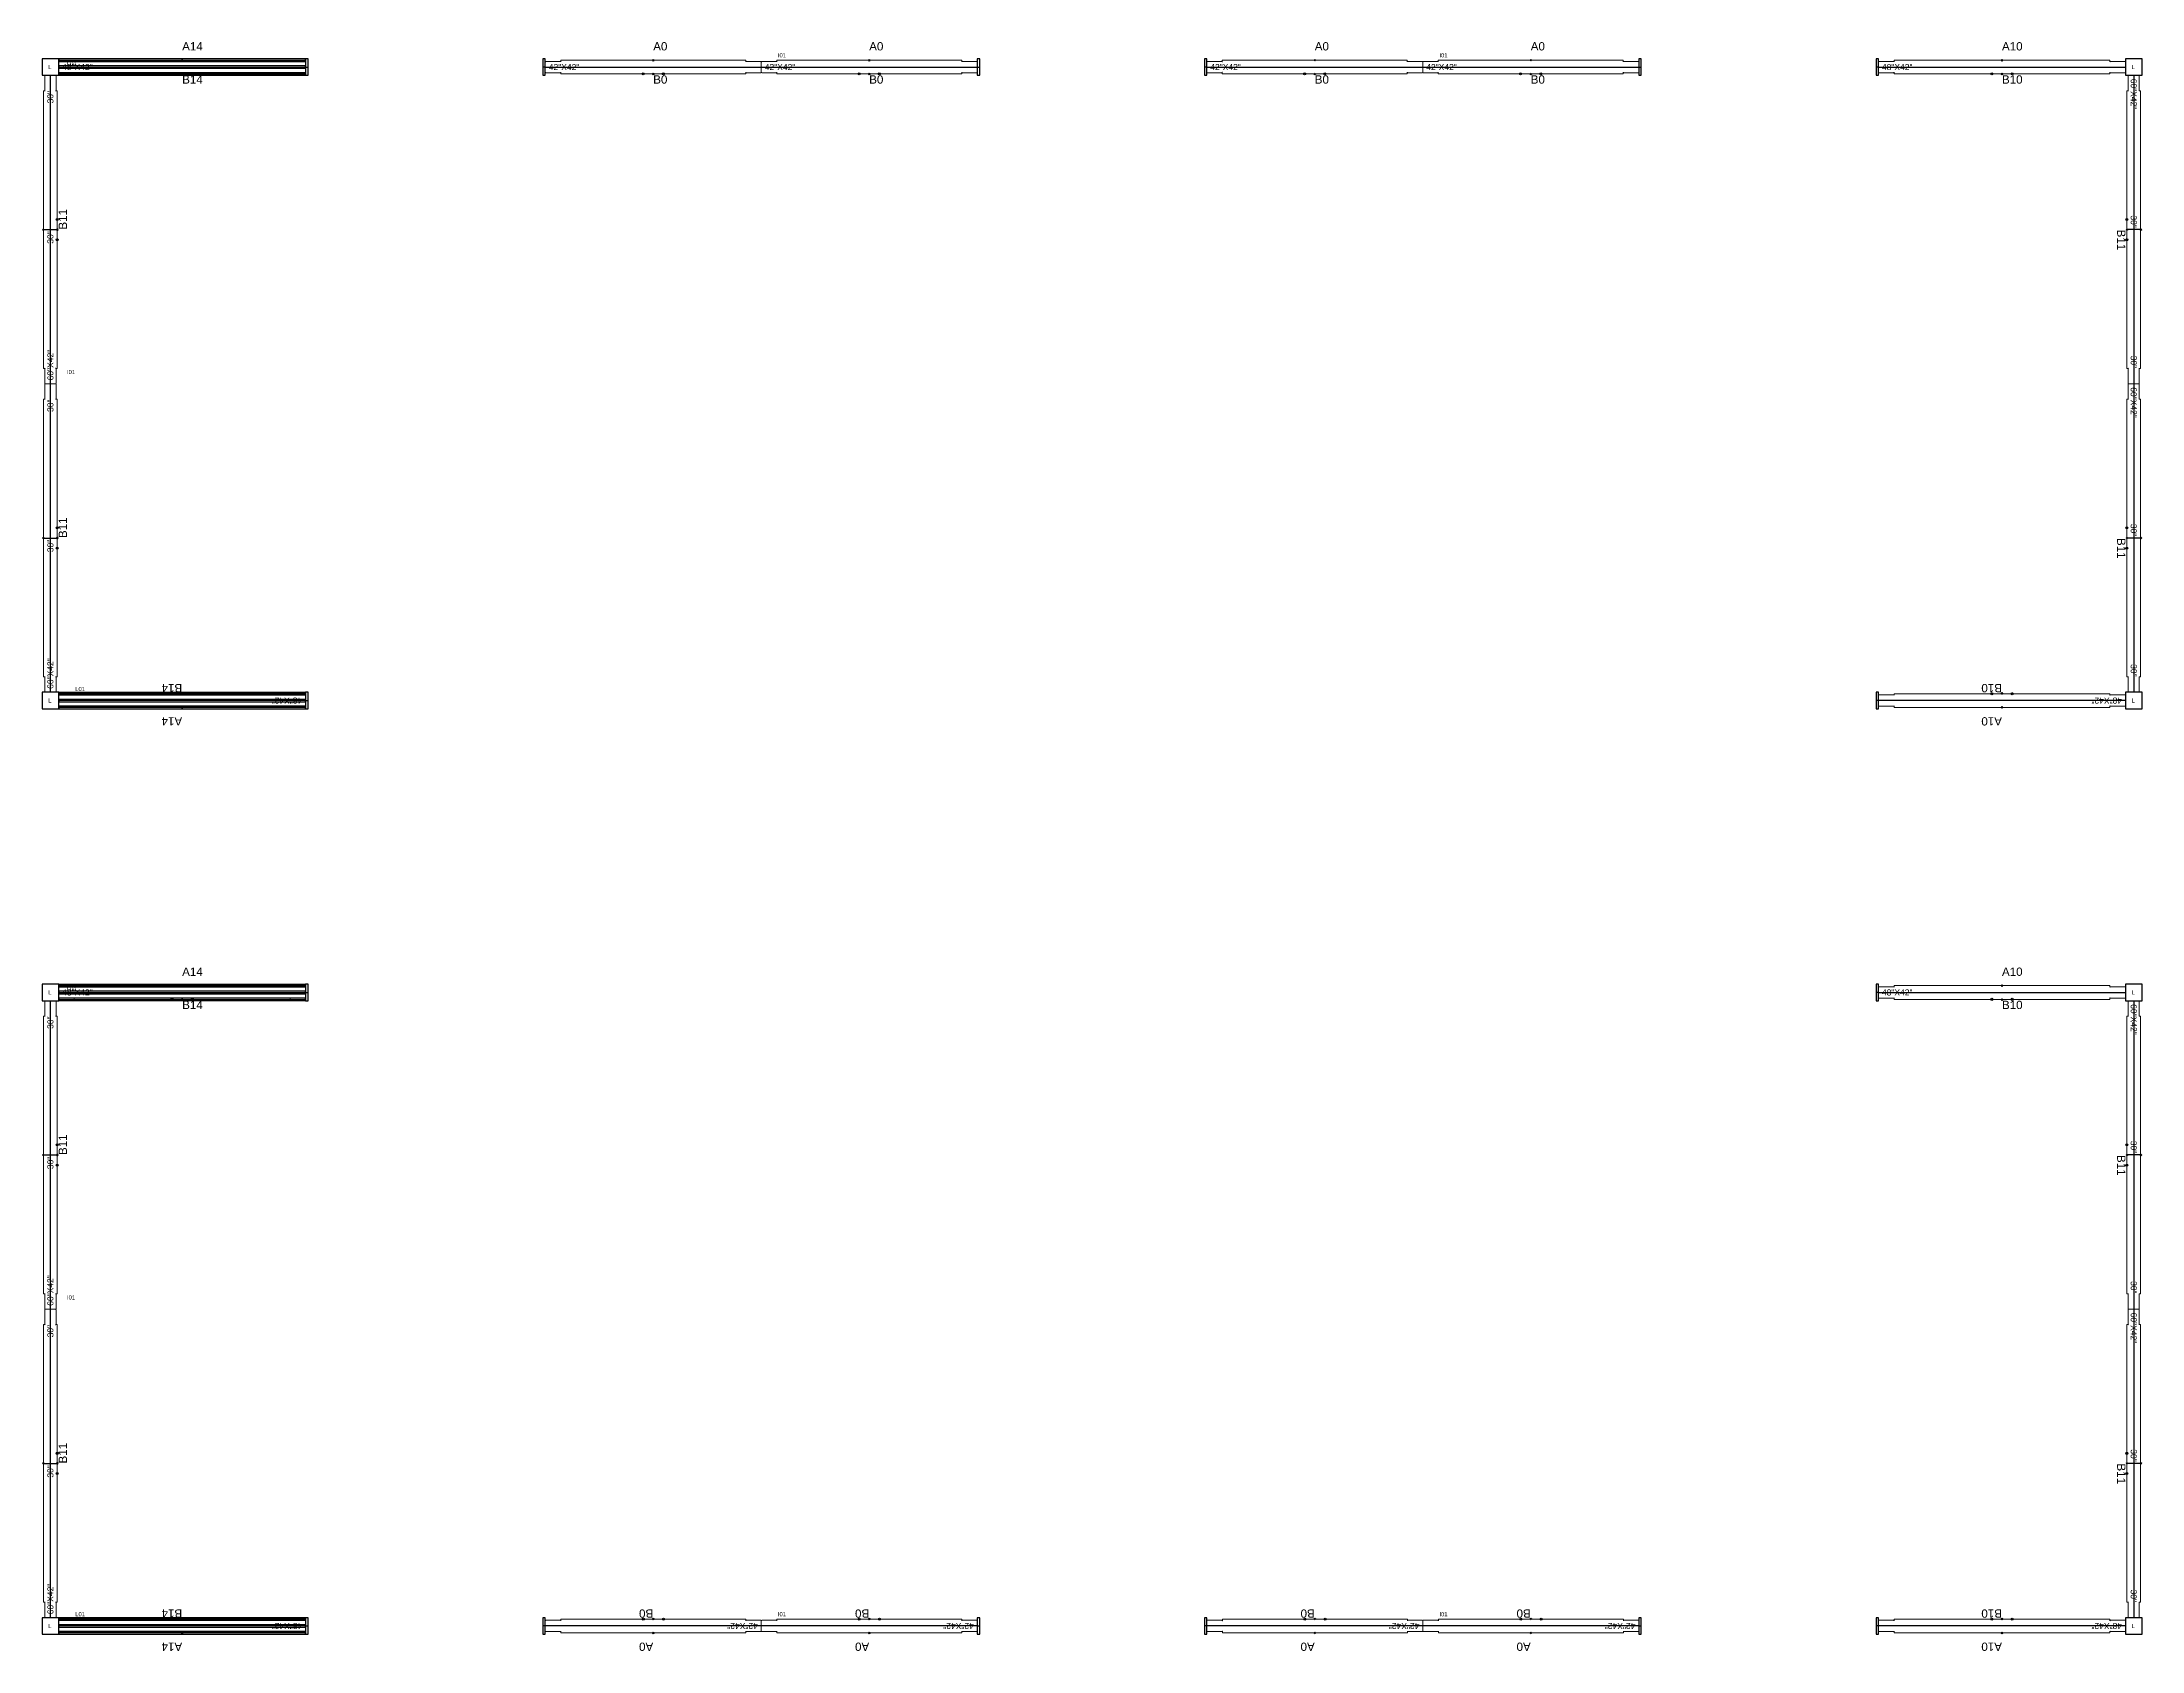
# Model space of a CAD drawing. Header units: millimetres. Extents: x 1390 to 1467.6, y 1790 to 1851.2.
# Drawn here: x 1409.4 to 1419.78, y 1790.1 to 1798.05 of the extents above; entities that cross this region are included whole.
import ezdxf

# ---------------------------------------------------------------- set-up
doc = ezdxf.new("R2010")
doc.units = ezdxf.units.MM
for name, color, linetype in [('DD2D', 7, 'Continuous'), ('DD2D_Geometry', 7, 'Continuous'), ('DDReportes', 7, 'Continuous'), ('Id Unión', 7, 'Continuous')]:
    doc.layers.add(name, color=color, linetype=linetype)
doc.styles.get("Standard").update_dxf_attribs({"font": 'arial.ttf'})

# ---------------------------------------------------------------- blocks, each defined once
blk = doc.blocks.new('DD101048422D')
at = {"color": 1, "linetype": 'Continuous', "lineweight": 0}
for p, q in [((0, -0.025), (0, 0.025)), ((0.002, 0.027), (0.021, 0.027)), ((0.002, 0.027), (0.022, 0.027)), ((0.075, 0.027), (0.021, 0.027)), ((0.075, 0.027), (0.075, 0.027)), ((0.077, 0.026), (0.077, 0.034)), ((1.143, 0.034), (0.077, 0.034)), ((1.143, 0.034), (1.143, 0.026)), ((1.145, 0.027), (1.199, 0.027)), ((1.145, 0.027), (1.145, 0.027)), ((1.218, 0.027), (1.198, 0.027)), ((1.218, 0.027), (1.199, 0.027)), ((1.22, -0.025), (1.22, 0.025)), ((0.025, -0.028), (0.002, -0.028)), ((0.025, -0.028), (0.075, -0.028)), ((0.075, -0.028), (0.075, -0.028)), ((0.077, -0.034), (0.077, -0.026)), ((1.143, -0.034), (0.077, -0.034)), ((1.143, -0.026), (1.143, -0.034)), ((1.195, -0.028), (1.145, -0.028)), ((1.145, -0.028), (1.145, -0.028)), ((1.195, -0.028), (1.218, -0.028))]:
    blk.add_line(p, q, dxfattribs=at)
at = {"color": 1}
for p, q in [((0.606, 0.038), (0.614, 0.031)), ((0.606, 0.031), (0.614, 0.038)), ((0.606, -0.038), (0.614, -0.031)), ((0.606, -0.031), (0.614, -0.038))]:
    blk.add_line(p, q, dxfattribs=at)
for centre in [(0.56, -0.034), (0.66, -0.034)]:
    blk.add_circle(centre, 0.005, dxfattribs=at)
at = {"color": 1, "linetype": 'Continuous', "lineweight": 0}
for centre, radius, start, end in [((0.002, 0.025), 0.00203, 90, 180), ((0.075, 0.026), 0.00151, 10.021, 90), ((0.075, 0.026), 0.00151, 0, 10.021), ((1.145, 0.026), 0.00151, 169.979, 180), ((1.145, 0.026), 0.00151, 169.979, 180), ((1.145, 0.026), 0.00151, 90, 169.979), ((1.218, 0.025), 0.00203, 0, 90), ((0.002, -0.025), 0.00203, 180, 270), ((0.075, -0.026), 0.00151, 270, 349.979), ((0.075, -0.026), 0.00151, 349.979, 0), ((1.145, -0.026), 0.00151, 180, 190.021), ((1.145, -0.026), 0.00151, 180, 190.021), ((1.145, -0.026), 0.00151, 190.021, 270), ((1.218, -0.025), 0.00203, 270, 0)]:
    blk.add_arc(centre, radius, start, end, dxfattribs=at)
at = {"color": 1}
for p in [(0.61, 0.034), (0.61, -0.034)]:
    blk.add_point(p, dxfattribs=at)
blk.add_text('48"X42"', height=0.03).set_placement((0.017, -0.015))
blk = doc.blocks.new('SPACE_DD10104842')
blk.add_blockref('DD101048422D', (0, 0))
blk = doc.blocks.new('DD101060422D')
at = {"color": 1, "linetype": 'Continuous', "lineweight": 0}
for p, q in [((0, -0.025), (0, 0.025)), ((0.002, 0.027), (0.021, 0.027)), ((0.002, 0.027), (0.022, 0.027)), ((0.075, 0.027), (0.021, 0.027)), ((0.075, 0.027), (0.075, 0.027)), ((0.076, 0.026), (0.076, 0.034)), ((1.448, 0.034), (0.076, 0.034)), ((1.448, 0.034), (1.448, 0.026)), ((1.449, 0.027), (1.503, 0.027)), ((1.449, 0.027), (1.449, 0.027)), ((1.522, 0.027), (1.502, 0.027)), ((1.522, 0.027), (1.503, 0.027)), ((1.524, -0.025), (1.524, 0.025)), ((0.025, -0.028), (0.002, -0.028)), ((0.025, -0.028), (0.075, -0.028)), ((0.075, -0.028), (0.075, -0.028)), ((0.076, -0.034), (0.076, -0.026)), ((1.448, -0.034), (0.076, -0.034)), ((1.448, -0.026), (1.448, -0.034)), ((1.499, -0.028), (1.449, -0.028)), ((1.449, -0.028), (1.449, -0.028)), ((1.499, -0.028), (1.522, -0.028))]:
    blk.add_line(p, q, dxfattribs=at)
at = {"color": 1}
for p, q in [((0.758, 0.038), (0.766, 0.031)), ((0.758, 0.031), (0.766, 0.038)), ((0.762, 0.034), (0.762, -0.034)), ((0.758, -0.038), (0.766, -0.031)), ((0.758, -0.031), (0.766, -0.038))]:
    blk.add_line(p, q, dxfattribs=at)
for centre in [(0.712, -0.034), (0.812, -0.034)]:
    blk.add_circle(centre, 0.005, dxfattribs=at)
at = {"color": 1, "linetype": 'Continuous', "lineweight": 0}
for centre, radius, start, end in [((0.002, 0.025), 0.00203, 90, 180), ((0.075, 0.026), 0.00151, 10.021, 90), ((0.075, 0.026), 0.00151, 0, 10.021), ((1.449, 0.026), 0.00151, 169.979, 180), ((1.449, 0.026), 0.00151, 169.979, 180), ((1.449, 0.026), 0.00151, 90, 169.979), ((1.522, 0.025), 0.00203, 0, 90), ((0.002, -0.025), 0.00203, 180, 270), ((0.075, -0.026), 0.00151, 270, 349.979), ((0.075, -0.026), 0.00151, 349.979, 0), ((1.449, -0.026), 0.00151, 180, 190.021), ((1.449, -0.026), 0.00151, 180, 190.021), ((1.449, -0.026), 0.00151, 190.021, 270), ((1.522, -0.025), 0.00203, 270, 0)]:
    blk.add_arc(centre, radius, start, end, dxfattribs=at)
at = {"color": 1}
for p in [(0.762, 0.034), (0.762, -0.034)]:
    blk.add_point(p, dxfattribs=at)
for s, p in [('60"X42"', (0.017, -0.015)), ('30"', (0.692, -0.015)), ('30"', (1.385, -0.015))]:
    blk.add_text(s, height=0.03).set_placement(p)
blk = doc.blocks.new('SPACE_DD10106042')
blk.add_blockref('DD101060422D', (0, 0))
blk = doc.blocks.new('DD101042422D')
at = {"color": 1, "linetype": 'Continuous', "lineweight": 0}
for p, q in [((0, -0.025), (0, 0.025)), ((0.002, 0.027), (0.021, 0.027)), ((0.002, 0.027), (0.022, 0.027)), ((0.075, 0.027), (0.021, 0.027)), ((0.075, 0.027), (0.075, 0.027)), ((0.076, 0.026), (0.076, 0.034)), ((0.99, 0.034), (0.076, 0.034)), ((0.99, 0.034), (0.99, 0.026)), ((0.992, 0.027), (1.046, 0.027)), ((0.992, 0.027), (0.992, 0.027)), ((1.065, 0.027), (1.045, 0.027)), ((1.065, 0.027), (1.046, 0.027)), ((1.067, -0.025), (1.067, 0.025)), ((0.025, -0.028), (0.002, -0.028)), ((0.025, -0.028), (0.075, -0.028)), ((0.075, -0.028), (0.075, -0.028)), ((0.076, -0.034), (0.076, -0.026)), ((0.99, -0.034), (0.076, -0.034)), ((0.99, -0.026), (0.99, -0.034)), ((1.042, -0.028), (0.992, -0.028)), ((0.992, -0.028), (0.992, -0.028)), ((1.042, -0.028), (1.065, -0.028))]:
    blk.add_line(p, q, dxfattribs=at)
at = {"color": 1}
for p, q in [((0.53, 0.038), (0.537, 0.031)), ((0.53, 0.031), (0.537, 0.038)), ((0.53, -0.038), (0.537, -0.031)), ((0.53, -0.031), (0.537, -0.038))]:
    blk.add_line(p, q, dxfattribs=at)
for centre in [(0.483, -0.034), (0.583, -0.034)]:
    blk.add_circle(centre, 0.005, dxfattribs=at)
at = {"color": 1, "linetype": 'Continuous', "lineweight": 0}
for centre, radius, start, end in [((0.002, 0.025), 0.00203, 90, 180), ((0.075, 0.026), 0.00151, 10.021, 90), ((0.075, 0.026), 0.00151, 0, 10.021), ((0.992, 0.026), 0.00151, 169.979, 180), ((0.992, 0.026), 0.00151, 169.979, 180), ((0.992, 0.026), 0.00151, 90, 169.979), ((1.065, 0.025), 0.00203, 0, 90), ((0.002, -0.025), 0.00203, 180, 270), ((0.075, -0.026), 0.00151, 270, 349.979), ((0.075, -0.026), 0.00151, 349.979, 0), ((0.992, -0.026), 0.00151, 180, 190.021), ((0.992, -0.026), 0.00151, 180, 190.021), ((0.992, -0.026), 0.00151, 190.021, 270), ((1.065, -0.025), 0.00203, 270, 0)]:
    blk.add_arc(centre, radius, start, end, dxfattribs=at)
at = {"color": 1}
for p in [(0.533, 0.034), (0.533, -0.034)]:
    blk.add_point(p, dxfattribs=at)
blk.add_text('42"X42"', height=0.03).set_placement((0.017, -0.015))
blk = doc.blocks.new('SPACE_DD10104242')
blk.add_blockref('DD101042422D', (0, 0))
blk = doc.blocks.new('DD3021422D')
for p, q in [((0, 0.041), (0, -0.041)), ((0.012, 0.041), (0, 0.041)), ((0.012, -0.041), (0.012, 0.041)), ((0, -0.041), (0.012, -0.041))]:
    blk.add_line(p, q)
blk = doc.blocks.new('SPACE_DD302142')
blk.add_blockref('DD3021422D', (0, 0))

msp = doc.modelspace()

# ---------------------------------------------------------------- linework, layer by layer
at = {"layer": 'DD2D'}
for p, q in [((1409.484, 1797.963), (1410.704, 1797.963)), ((1409.443, 1796.364), (1409.443, 1797.888)), ((1409.443, 1797.888), (1409.443, 1797.888)), ((1409.484, 1797.929), (1410.704, 1797.929)), ((1409.484, 1797.929), (1410.704, 1797.929)), ((1409.484, 1797.895), (1410.704, 1797.895)), ((1410.704, 1797.929), (1410.716, 1797.929)), ((1411.888, 1797.929), (1411.876, 1797.929)), ((1411.888, 1797.929), (1412.955, 1797.929)), ((1412.955, 1797.929), (1412.955, 1797.929)), ((1412.955, 1797.929), (1414.022, 1797.929)), ((1414.022, 1797.929), (1414.034, 1797.929)), ((1415.156, 1797.929), (1415.144, 1797.929)), ((1415.156, 1797.929), (1416.223, 1797.929)), ((1416.223, 1797.929), (1416.223, 1797.929)), ((1416.223, 1797.929), (1417.29, 1797.929)), ((1417.29, 1797.929), (1417.302, 1797.929)), ((1418.474, 1797.929), (1418.462, 1797.929)), ((1418.474, 1797.929), (1419.694, 1797.929)), ((1419.694, 1797.929), (1419.694, 1797.929)), ((1419.735, 1797.888), (1419.735, 1796.364)), ((1409.443, 1794.84), (1409.443, 1796.364)), ((1409.443, 1796.364), (1409.443, 1796.364)), ((1419.735, 1796.364), (1419.735, 1796.364)), ((1419.735, 1796.364), (1419.735, 1794.84)), ((1410.704, 1794.833), (1409.484, 1794.833)), ((1410.704, 1794.799), (1409.484, 1794.799)), ((1409.484, 1794.799), (1409.484, 1794.799)), ((1410.704, 1794.799), (1409.484, 1794.799)), ((1410.704, 1794.765), (1409.484, 1794.765)), ((1410.704, 1794.799), (1410.716, 1794.799)), ((1418.474, 1794.799), (1418.462, 1794.799)), ((1419.694, 1794.799), (1418.474, 1794.799)), ((1419.735, 1794.84), (1419.735, 1794.84)), ((1409.484, 1793.391), (1410.704, 1793.391)), ((1409.443, 1791.792), (1409.443, 1793.316)), ((1409.443, 1793.316), (1409.443, 1793.316)), ((1409.484, 1793.357), (1410.704, 1793.357)), ((1409.484, 1793.357), (1410.704, 1793.357)), ((1409.484, 1793.323), (1410.704, 1793.323)), ((1410.704, 1793.357), (1410.716, 1793.357)), ((1418.474, 1793.357), (1418.462, 1793.357)), ((1418.474, 1793.357), (1419.694, 1793.357)), ((1419.694, 1793.357), (1419.694, 1793.357)), ((1419.735, 1793.316), (1419.735, 1791.792)), ((1409.443, 1790.268), (1409.443, 1791.792)), ((1409.443, 1791.792), (1409.443, 1791.792)), ((1419.735, 1791.792), (1419.735, 1791.792)), ((1419.735, 1791.792), (1419.735, 1790.268)), ((1410.704, 1790.261), (1409.484, 1790.261)), ((1410.704, 1790.227), (1409.484, 1790.227)), ((1409.484, 1790.227), (1409.484, 1790.227)), ((1410.704, 1790.227), (1409.484, 1790.227)), ((1410.704, 1790.193), (1409.484, 1790.193)), ((1410.704, 1790.227), (1410.716, 1790.227)), ((1411.888, 1790.227), (1411.876, 1790.227)), ((1412.955, 1790.227), (1411.888, 1790.227)), ((1414.022, 1790.227), (1412.955, 1790.227)), ((1412.955, 1790.227), (1412.955, 1790.227)), ((1414.022, 1790.227), (1414.034, 1790.227)), ((1415.156, 1790.227), (1415.144, 1790.227)), ((1416.223, 1790.227), (1415.156, 1790.227)), ((1417.29, 1790.227), (1416.223, 1790.227)), ((1416.223, 1790.227), (1416.223, 1790.227)), ((1417.29, 1790.227), (1417.302, 1790.227)), ((1418.474, 1790.227), (1418.462, 1790.227)), ((1419.694, 1790.227), (1418.474, 1790.227)), ((1419.735, 1790.268), (1419.735, 1790.268))]:
    msp.add_line(p, q, dxfattribs=at)
at = {"layer": 'DD2D_Geometry'}
for points in [[(1409.484, 1797.888), (1409.484, 1797.97), (1409.402, 1797.97), (1409.402, 1797.888)], [(1409.484, 1797.957), (1410.704, 1797.957), (1410.704, 1797.969), (1409.484, 1797.969)], [(1419.694, 1797.888), (1419.776, 1797.888), (1419.776, 1797.97), (1419.694, 1797.97)], [(1409.484, 1797.923), (1410.704, 1797.923), (1410.704, 1797.935), (1409.484, 1797.935)], [(1409.484, 1797.889), (1410.704, 1797.889), (1410.704, 1797.901), (1409.484, 1797.901)], [(1412.955, 1797.929), (1412.955, 1797.929), (1412.955, 1797.929), (1412.955, 1797.929)], [(1416.223, 1797.929), (1416.223, 1797.929), (1416.223, 1797.929), (1416.223, 1797.929)], [(1409.443, 1796.364), (1409.443, 1796.364), (1409.443, 1796.364), (1409.443, 1796.364)], [(1419.735, 1796.364), (1419.735, 1796.364), (1419.735, 1796.364), (1419.735, 1796.364)], [(1409.484, 1794.84), (1409.402, 1794.84), (1409.402, 1794.758), (1409.484, 1794.758)], [(1410.704, 1794.839), (1409.484, 1794.839), (1409.484, 1794.827), (1410.704, 1794.827)], [(1410.704, 1794.805), (1409.484, 1794.805), (1409.484, 1794.793), (1410.704, 1794.793)], [(1410.704, 1794.771), (1409.484, 1794.771), (1409.484, 1794.759), (1410.704, 1794.759)], [(1419.694, 1794.84), (1419.694, 1794.758), (1419.776, 1794.758), (1419.776, 1794.84)], [(1409.484, 1793.316), (1409.484, 1793.398), (1409.402, 1793.398), (1409.402, 1793.316)], [(1409.484, 1793.385), (1410.704, 1793.385), (1410.704, 1793.397), (1409.484, 1793.397)], [(1419.694, 1793.316), (1419.776, 1793.316), (1419.776, 1793.398), (1419.694, 1793.398)], [(1409.484, 1793.351), (1410.704, 1793.351), (1410.704, 1793.363), (1409.484, 1793.363)], [(1409.484, 1793.317), (1410.704, 1793.317), (1410.704, 1793.329), (1409.484, 1793.329)], [(1409.443, 1791.792), (1409.443, 1791.792), (1409.443, 1791.792), (1409.443, 1791.792)], [(1419.735, 1791.792), (1419.735, 1791.792), (1419.735, 1791.792), (1419.735, 1791.792)], [(1409.484, 1790.268), (1409.402, 1790.268), (1409.402, 1790.186), (1409.484, 1790.186)], [(1410.704, 1790.267), (1409.484, 1790.267), (1409.484, 1790.255), (1410.704, 1790.255)], [(1410.704, 1790.233), (1409.484, 1790.233), (1409.484, 1790.221), (1410.704, 1790.221)], [(1410.704, 1790.199), (1409.484, 1790.199), (1409.484, 1790.187), (1410.704, 1790.187)], [(1412.955, 1790.227), (1412.955, 1790.227), (1412.955, 1790.227), (1412.955, 1790.227)], [(1416.223, 1790.227), (1416.223, 1790.227), (1416.223, 1790.227), (1416.223, 1790.227)], [(1419.694, 1790.268), (1419.694, 1790.186), (1419.776, 1790.186), (1419.776, 1790.268)]]:
    msp.add_lwpolyline(points, close=True, dxfattribs=at)

# ---------------------------------------------------------------- block references
for name, p in [('SPACE_DD10104842', (1409.484, 1797.929)), ('SPACE_DD302142', (1410.704, 1797.929)), ('SPACE_DD10104242', (1411.888, 1797.929)), ('SPACE_DD10104242', (1412.955, 1797.929)), ('SPACE_DD302142', (1414.022, 1797.929)), ('SPACE_DD10104242', (1415.156, 1797.929)), ('SPACE_DD10104242', (1416.223, 1797.929)), ('SPACE_DD302142', (1417.29, 1797.929)), ('SPACE_DD10104842', (1418.474, 1797.929)), ('SPACE_DD302142', (1410.704, 1794.799)), ('SPACE_DD10104842', (1409.484, 1793.357)), ('SPACE_DD302142', (1410.704, 1793.357)), ('SPACE_DD10104842', (1418.474, 1793.357)), ('SPACE_DD302142', (1410.704, 1790.227)), ('SPACE_DD302142', (1414.022, 1790.227)), ('SPACE_DD302142', (1417.29, 1790.227))]:
    msp.add_blockref(name, p, dxfattribs=at)
for name, p, rotation in [('SPACE_DD302142', (1411.888, 1797.929), 180), ('SPACE_DD302142', (1415.156, 1797.929), 180), ('SPACE_DD302142', (1418.474, 1797.929), 180), ('SPACE_DD10106042', (1409.443, 1796.364), 90), ('SPACE_DD10106042', (1419.735, 1797.888), 270), ('SPACE_DD10106042', (1409.443, 1794.84), 90), ('SPACE_DD10106042', (1419.735, 1796.364), 270), ('SPACE_DD10104842', (1410.704, 1794.799), 180), ('SPACE_DD302142', (1418.474, 1794.799), 180), ('SPACE_DD10104842', (1419.694, 1794.799), 180), ('SPACE_DD302142', (1418.474, 1793.357), 180), ('SPACE_DD10106042', (1409.443, 1791.792), 90), ('SPACE_DD10106042', (1419.735, 1793.316), 270), ('SPACE_DD10106042', (1409.443, 1790.268), 90), ('SPACE_DD10106042', (1419.735, 1791.792), 270), ('SPACE_DD10104842', (1410.704, 1790.227), 180), ('SPACE_DD302142', (1411.888, 1790.227), 180), ('SPACE_DD10104242', (1412.955, 1790.227), 180), ('SPACE_DD10104242', (1414.022, 1790.227), 180), ('SPACE_DD302142', (1415.156, 1790.227), 180), ('SPACE_DD10104242', (1416.223, 1790.227), 180), ('SPACE_DD10104242', (1417.29, 1790.227), 180), ('SPACE_DD302142', (1418.474, 1790.227), 180), ('SPACE_DD10104842', (1419.694, 1790.227), 180)]:
    msp.add_blockref(name, p, dxfattribs=dict(at, rotation=rotation))

# ---------------------------------------------------------------- texts
for p in [(1409.432, 1797.919), (1419.724, 1797.919), (1409.432, 1794.789), (1419.724, 1794.789), (1409.432, 1793.347), (1419.724, 1793.347), (1409.432, 1790.217), (1419.724, 1790.217)]:
    msp.add_text('L', height=0.0205, dxfattribs=at).set_placement(p)
at = {"layer": 'DDReportes'}
for s, p in [('A14', (1410.094, 1798.011)), ('A0', (1412.421, 1798.011)), ('A0', (1413.488, 1798.011)), ('A0', (1415.689, 1798.011)), ('A0', (1416.756, 1798.011)), ('A10', (1419.084, 1798.011)), ('B14', (1410.094, 1797.847)), ('B0', (1412.421, 1797.847)), ('B0', (1413.488, 1797.847)), ('B0', (1415.689, 1797.847)), ('B0', (1416.756, 1797.847)), ('B10', (1419.084, 1797.847)), ('A14', (1410.094, 1793.439)), ('A10', (1419.084, 1793.439)), ('B14', (1410.094, 1793.275)), ('B10', (1419.084, 1793.275))]:
    msp.add_text(s, height=0.041, dxfattribs=at).set_placement(p)
for s, rotation, p in [('B11', 90, (1409.525, 1797.126)), ('B11', 270, (1419.653, 1797.126)), ('B11', 90, (1409.525, 1795.602)), ('B11', 270, (1419.653, 1795.602)), ('B14', 180, (1410.094, 1794.881)), ('B10', 180, (1419.084, 1794.881)), ('A14', 180, (1410.094, 1794.717)), ('A10', 180, (1419.084, 1794.717)), ('B11', 90, (1409.525, 1792.554)), ('B11', 270, (1419.653, 1792.554)), ('B11', 90, (1409.525, 1791.03)), ('B11', 270, (1419.653, 1791.03)), ('B14', 180, (1410.094, 1790.309)), ('B0', 180, (1412.421, 1790.309)), ('B0', 180, (1413.488, 1790.309)), ('B0', 180, (1415.689, 1790.309)), ('B0', 180, (1416.756, 1790.309)), ('B10', 180, (1419.084, 1790.309)), ('A14', 180, (1410.094, 1790.145)), ('A0', 180, (1412.421, 1790.145)), ('A0', 180, (1413.488, 1790.145)), ('A0', 180, (1415.689, 1790.145)), ('A0', 180, (1416.756, 1790.145)), ('A10', 180, (1419.084, 1790.145))]:
    msp.add_text(s, height=0.041, rotation=rotation, dxfattribs=at).set_placement(p)
at = {"layer": 'Id Unión'}
for s, p in [('L01', (1409.525, 1797.936)), ('I01', (1413.037, 1797.977)), ('I01', (1416.305, 1797.977)), ('I01', (1409.525, 1796.412)), ('L01', (1409.566, 1794.846)), ('L01', (1409.525, 1793.364)), ('I01', (1409.525, 1791.84)), ('L01', (1409.566, 1790.275)), ('I01', (1413.037, 1790.275)), ('I01', (1416.305, 1790.275))]:
    msp.add_text(s, height=0.0205, dxfattribs=at).set_placement(p)

doc.saveas('drawing.dxf')
